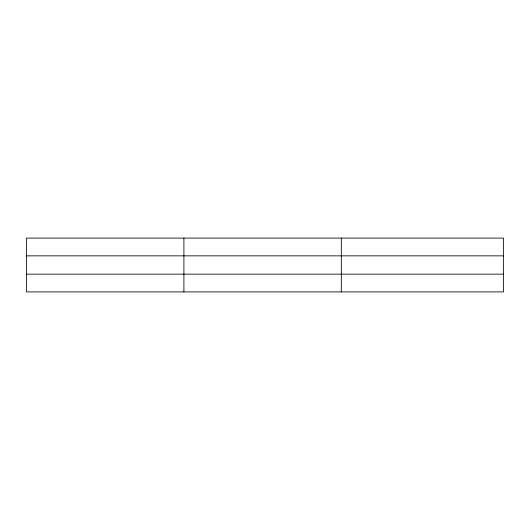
<?xml version="1.0" encoding="UTF-8"?>
<svg xmlns="http://www.w3.org/2000/svg" width="530" height="530" viewBox="0 0 530 530"><rect width="100%" height="100%" fill="white"/><g stroke="black" fill="none" stroke-linecap="round" stroke-linejoin="round"><path stroke-width="0.79" d="M183.91 238.089L183.91 291.911M341.32 238.089L341.32 291.911M503.5 274.149L503.5 291.911L26.5 291.911L26.5 238.089L503.5 238.089L503.5 274.149L26.5 274.149M26.5 255.851L503.5 255.851"/></g></svg>
